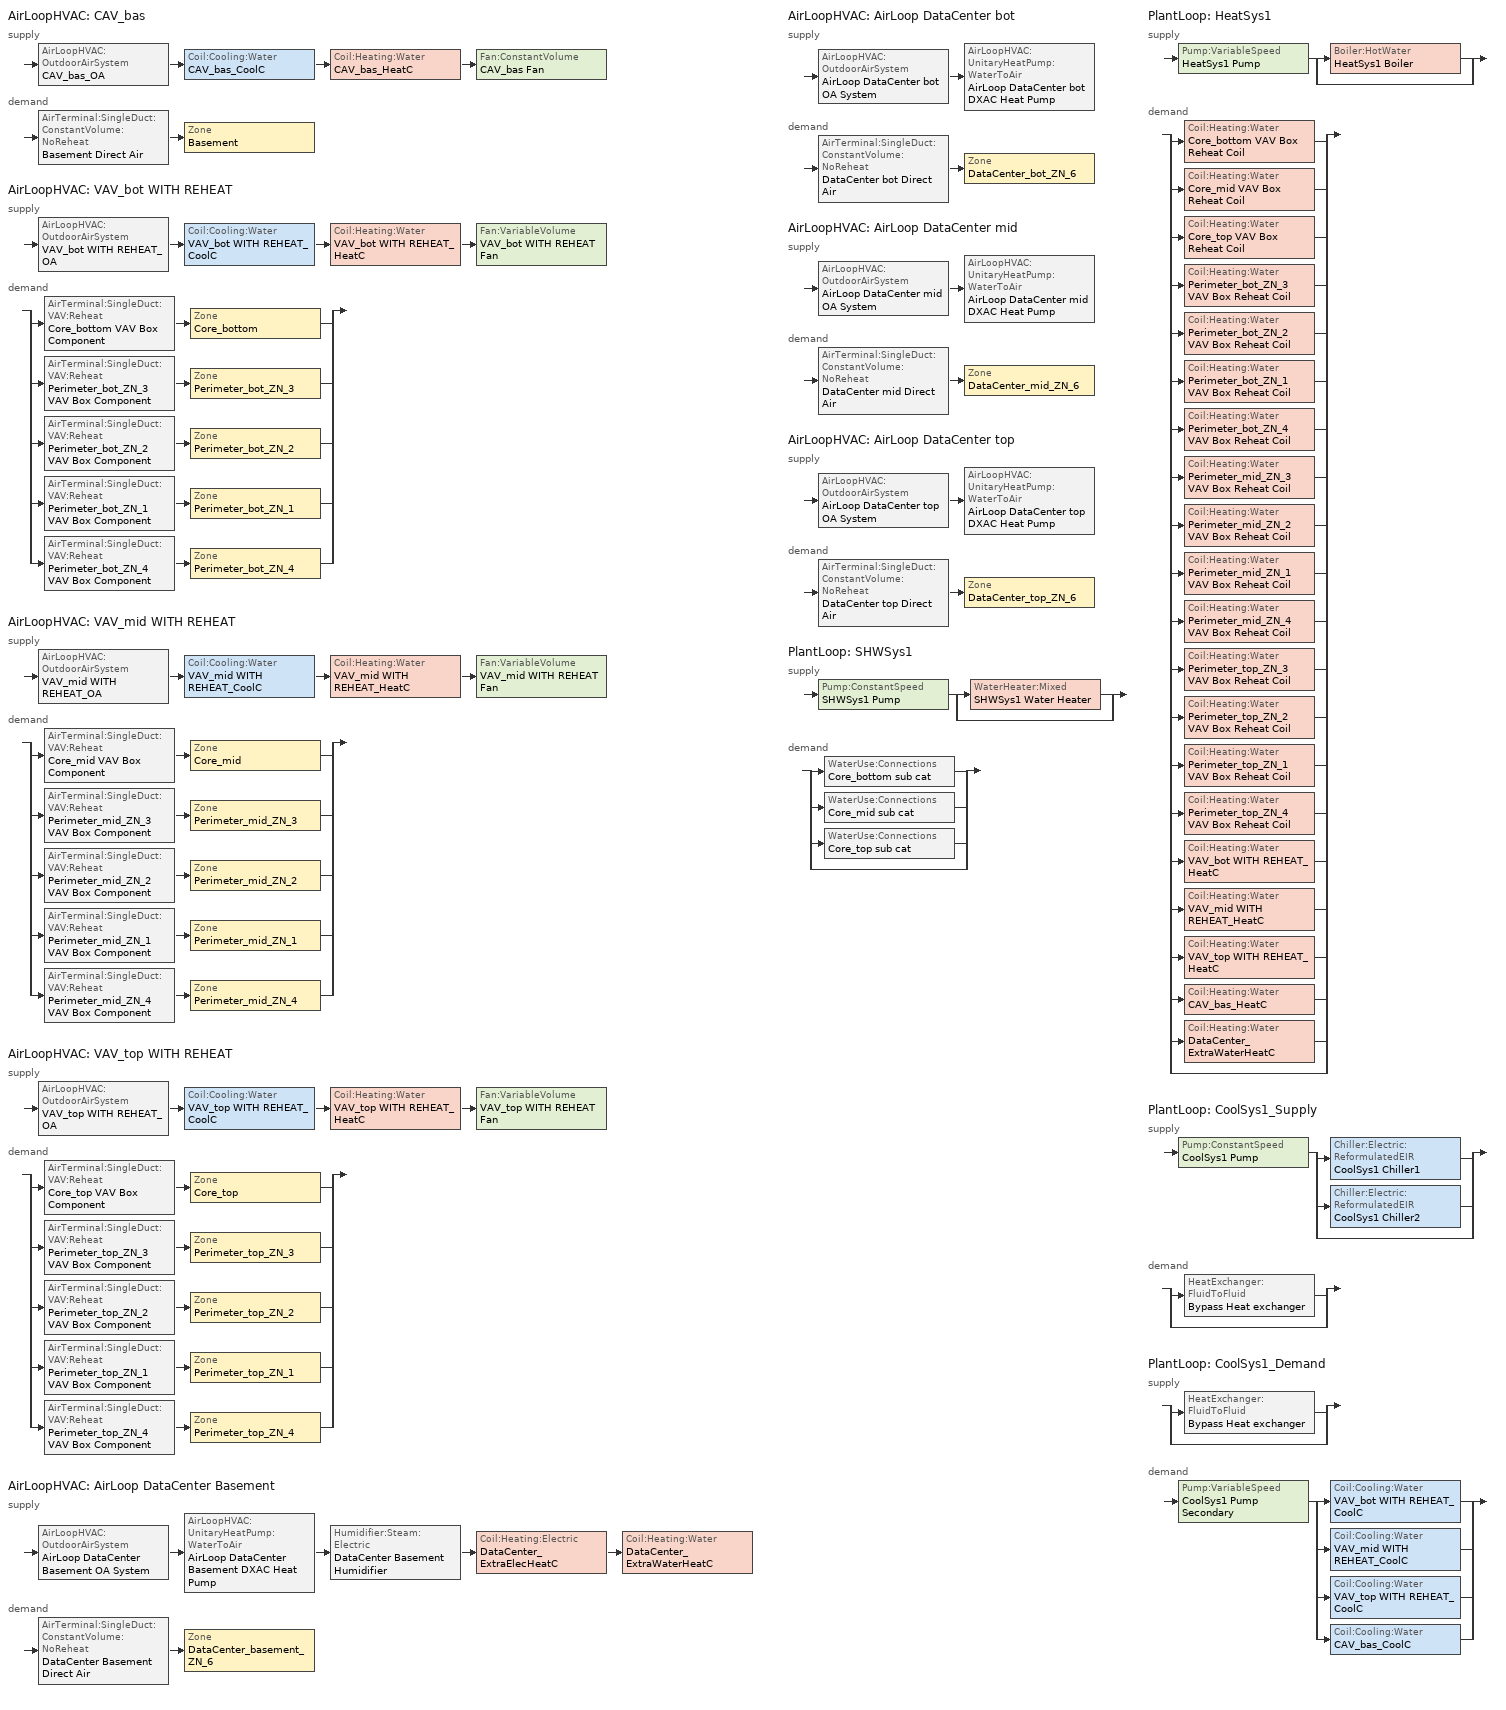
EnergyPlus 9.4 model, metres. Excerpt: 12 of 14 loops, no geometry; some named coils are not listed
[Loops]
AirLoopHVAC 'CAV_bas'
 supply: AirLoopHVAC:OutdoorAirSystem 'CAV_bas_OA' > Coil:Cooling:Water 'CAV_bas_CoolC' > Coil:Heating:Water 'CAV_bas_HeatC' > Fan:ConstantVolume 'CAV_bas Fan'
 demand: AirTerminal:SingleDuct:ConstantVolume:NoReheat 'Basement Direct Air' > Zone 'Basement'
AirLoopHVAC 'VAV_bot WITH REHEAT'
 supply: AirLoopHVAC:OutdoorAirSystem 'VAV_bot WITH REHEAT_OA' > Coil:Cooling:Water 'VAV_bot WITH REHEAT_CoolC' > Coil:Heating:Water 'VAV_bot WITH REHEAT_HeatC' > Fan:VariableVolume 'VAV_bot WITH REHEAT Fan'
 demand: split
  | AirTerminal:SingleDuct:VAV:Reheat 'Core_bottom VAV Box Component' > Zone 'Core_bottom'
  | AirTerminal:SingleDuct:VAV:Reheat 'Perimeter_bot_ZN_3 VAV Box Component' > Zone 'Perimeter_bot_ZN_3'
  | AirTerminal:SingleDuct:VAV:Reheat 'Perimeter_bot_ZN_2 VAV Box Component' > Zone 'Perimeter_bot_ZN_2'
  | AirTerminal:SingleDuct:VAV:Reheat 'Perimeter_bot_ZN_1 VAV Box Component' > Zone 'Perimeter_bot_ZN_1'
  | AirTerminal:SingleDuct:VAV:Reheat 'Perimeter_bot_ZN_4 VAV Box Component' > Zone 'Perimeter_bot_ZN_4'
AirLoopHVAC 'VAV_mid WITH REHEAT'
 supply: AirLoopHVAC:OutdoorAirSystem 'VAV_mid WITH REHEAT_OA' > Coil:Cooling:Water 'VAV_mid WITH REHEAT_CoolC' > Coil:Heating:Water 'VAV_mid WITH REHEAT_HeatC' > Fan:VariableVolume 'VAV_mid WITH REHEAT Fan'
 demand: split
  | AirTerminal:SingleDuct:VAV:Reheat 'Core_mid VAV Box Component' > Zone 'Core_mid'
  | AirTerminal:SingleDuct:VAV:Reheat 'Perimeter_mid_ZN_3 VAV Box Component' > Zone 'Perimeter_mid_ZN_3'
  | AirTerminal:SingleDuct:VAV:Reheat 'Perimeter_mid_ZN_2 VAV Box Component' > Zone 'Perimeter_mid_ZN_2'
  | AirTerminal:SingleDuct:VAV:Reheat 'Perimeter_mid_ZN_1 VAV Box Component' > Zone 'Perimeter_mid_ZN_1'
  | AirTerminal:SingleDuct:VAV:Reheat 'Perimeter_mid_ZN_4 VAV Box Component' > Zone 'Perimeter_mid_ZN_4'
AirLoopHVAC 'VAV_top WITH REHEAT'
 supply: AirLoopHVAC:OutdoorAirSystem 'VAV_top WITH REHEAT_OA' > Coil:Cooling:Water 'VAV_top WITH REHEAT_CoolC' > Coil:Heating:Water 'VAV_top WITH REHEAT_HeatC' > Fan:VariableVolume 'VAV_top WITH REHEAT Fan'
 demand: split
  | AirTerminal:SingleDuct:VAV:Reheat 'Core_top VAV Box Component' > Zone 'Core_top'
  | AirTerminal:SingleDuct:VAV:Reheat 'Perimeter_top_ZN_3 VAV Box Component' > Zone 'Perimeter_top_ZN_3'
  | AirTerminal:SingleDuct:VAV:Reheat 'Perimeter_top_ZN_2 VAV Box Component' > Zone 'Perimeter_top_ZN_2'
  | AirTerminal:SingleDuct:VAV:Reheat 'Perimeter_top_ZN_1 VAV Box Component' > Zone 'Perimeter_top_ZN_1'
  | AirTerminal:SingleDuct:VAV:Reheat 'Perimeter_top_ZN_4 VAV Box Component' > Zone 'Perimeter_top_ZN_4'
AirLoopHVAC 'AirLoop DataCenter Basement'
 supply: AirLoopHVAC:OutdoorAirSystem 'AirLoop DataCenter Basement OA System' > AirLoopHVAC:UnitaryHeatPump:WaterToAir 'AirLoop DataCenter Basement DXAC Heat Pump' > Humidifier:Steam:Electric 'DataCenter Basement Humidifier' > Coil:Heating:Electric 'DataCenter_ExtraElecHeatC' > Coil:Heating:Water 'DataCenter_ExtraWaterHeatC'
 demand: AirTerminal:SingleDuct:ConstantVolume:NoReheat 'DataCenter Basement Direct Air' > Zone 'DataCenter_basement_ZN_6'
AirLoopHVAC 'AirLoop DataCenter bot'
 supply: AirLoopHVAC:OutdoorAirSystem 'AirLoop DataCenter bot OA System' > AirLoopHVAC:UnitaryHeatPump:WaterToAir 'AirLoop DataCenter bot DXAC Heat Pump'
 demand: AirTerminal:SingleDuct:ConstantVolume:NoReheat 'DataCenter bot Direct Air' > Zone 'DataCenter_bot_ZN_6'
AirLoopHVAC 'AirLoop DataCenter mid'
 supply: AirLoopHVAC:OutdoorAirSystem 'AirLoop DataCenter mid OA System' > AirLoopHVAC:UnitaryHeatPump:WaterToAir 'AirLoop DataCenter mid DXAC Heat Pump'
 demand: AirTerminal:SingleDuct:ConstantVolume:NoReheat 'DataCenter mid Direct Air' > Zone 'DataCenter_mid_ZN_6'
AirLoopHVAC 'AirLoop DataCenter top'
 supply: AirLoopHVAC:OutdoorAirSystem 'AirLoop DataCenter top OA System' > AirLoopHVAC:UnitaryHeatPump:WaterToAir 'AirLoop DataCenter top DXAC Heat Pump'
 demand: AirTerminal:SingleDuct:ConstantVolume:NoReheat 'DataCenter top Direct Air' > Zone 'DataCenter_top_ZN_6'
PlantLoop 'SHWSys1'
 supply: Pump:ConstantSpeed 'SHWSys1 Pump' > split
  | WaterHeater:Mixed 'SHWSys1 Water Heater'
  | bypass
 demand: split
  | WaterUse:Connections 'Core_bottom sub cat'
  | WaterUse:Connections 'Core_mid sub cat'
  | WaterUse:Connections 'Core_top sub cat'
  | bypass
PlantLoop 'HeatSys1'
 supply: Pump:VariableSpeed 'HeatSys1 Pump' > split
  | Boiler:HotWater 'HeatSys1 Boiler'
  | bypass
 demand: split
  | Coil:Heating:Water 'Core_bottom VAV Box Reheat Coil'
  | Coil:Heating:Water 'Core_mid VAV Box Reheat Coil'
  | Coil:Heating:Water 'Core_top VAV Box Reheat Coil'
  | Coil:Heating:Water 'Perimeter_bot_ZN_3 VAV Box Reheat Coil'
  | Coil:Heating:Water 'Perimeter_bot_ZN_2 VAV Box Reheat Coil'
  | Coil:Heating:Water 'Perimeter_bot_ZN_1 VAV Box Reheat Coil'
  | Coil:Heating:Water 'Perimeter_bot_ZN_4 VAV Box Reheat Coil'
  | Coil:Heating:Water 'Perimeter_mid_ZN_3 VAV Box Reheat Coil'
  | Coil:Heating:Water 'Perimeter_mid_ZN_2 VAV Box Reheat Coil'
  | Coil:Heating:Water 'Perimeter_mid_ZN_1 VAV Box Reheat Coil'
  | Coil:Heating:Water 'Perimeter_mid_ZN_4 VAV Box Reheat Coil'
  | Coil:Heating:Water 'Perimeter_top_ZN_3 VAV Box Reheat Coil'
  | Coil:Heating:Water 'Perimeter_top_ZN_2 VAV Box Reheat Coil'
  | Coil:Heating:Water 'Perimeter_top_ZN_1 VAV Box Reheat Coil'
  | Coil:Heating:Water 'Perimeter_top_ZN_4 VAV Box Reheat Coil'
  | Coil:Heating:Water 'VAV_bot WITH REHEAT_HeatC'
  | Coil:Heating:Water 'VAV_mid WITH REHEAT_HeatC'
  | Coil:Heating:Water 'VAV_top WITH REHEAT_HeatC'
  | Coil:Heating:Water 'CAV_bas_HeatC'
  | Coil:Heating:Water 'DataCenter_ExtraWaterHeatC'
  | bypass
PlantLoop 'CoolSys1_Supply'
 supply: Pump:ConstantSpeed 'CoolSys1 Pump' > split
  | Chiller:Electric:ReformulatedEIR 'CoolSys1 Chiller1'
  | Chiller:Electric:ReformulatedEIR 'CoolSys1 Chiller2'
  | bypass
 demand: split
  | HeatExchanger:FluidToFluid 'Bypass Heat exchanger'
  | bypass
PlantLoop 'CoolSys1_Demand'
 supply: split
  | HeatExchanger:FluidToFluid 'Bypass Heat exchanger'
  | bypass
 demand: Pump:VariableSpeed 'CoolSys1 Pump Secondary' > split
  | Coil:Cooling:Water 'VAV_bot WITH REHEAT_CoolC'
  | Coil:Cooling:Water 'VAV_mid WITH REHEAT_CoolC'
  | Coil:Cooling:Water 'VAV_top WITH REHEAT_CoolC'
  | Coil:Cooling:Water 'CAV_bas_CoolC'
[DesignSpecification:OutdoorAir] Outdoor Air Flow per Zone Floor Area {m3/s-m2}=0.000431773
Name | Outdoor Air Method | Outdoor Air Flow per Zone {m3/s} | Outdoor Air Flow per Person {m3/s-person}
SZ DSOA Basement; SZ DSOA Core_bottom; SZ DSOA Core_mid; SZ DSOA Core_top; SZ DSOA Perimeter_bot_ZN_3; SZ DSOA Perimeter_bot_ZN_2; SZ DSOA Perimeter_bot_ZN_1; SZ DSOA Perimeter_bot_ZN_4; SZ DSOA Perimeter_mid_ZN_3; SZ DSOA Perimeter_mid_ZN_2; SZ DSOA Perimeter_mid_ZN_1; SZ DSOA Perimeter_mid_ZN_4; SZ DSOA Perimeter_top_ZN_3; SZ DSOA Perimeter_top_ZN_2; SZ DSOA Perimeter_top_ZN_1; SZ DSOA Perimeter_top_ZN_4; SZ DSOA DataCenter_basement_ZN_6; SZ DSOA DataCenter_bot_ZN_6; SZ DSOA DataCenter_mid_ZN_6; SZ DSOA DataCenter_top_ZN_6 | Flow/Area | 0
CM DSOA Core_top; CM DSOA Perimeter_top_ZN_1; CM DSOA Perimeter_top_ZN_2; CM DSOA Perimeter_top_ZN_3; CM DSOA Perimeter_top_ZN_4; CM DSOA Core_bottom; CM DSOA Perimeter_bot_ZN_1; CM DSOA Perimeter_bot_ZN_2; CM DSOA Perimeter_bot_ZN_3; CM DSOA Perimeter_bot_ZN_4; CM DSOA Core_mid; CM DSOA Perimeter_mid_ZN_1; CM DSOA Perimeter_mid_ZN_2; CM DSOA Perimeter_mid_ZN_3; CM DSOA Perimeter_mid_ZN_4 | Sum |  | 1e-08
[DesignSpecification:ZoneAirDistribution] Zone Air Distribution Effectiveness in Cooling Mode=1; Zone Air Distribution Effectiveness in Heating Mode=1
Name | Minimum Zone Ventilation Efficiency
VAV_Zone_AirDistribution | 0.6
CM DSZAD Core_top; CM DSZAD Perimeter_top_ZN_1; CM DSZAD Perimeter_top_ZN_2; CM DSZAD Perimeter_top_ZN_3; CM DSZAD Perimeter_top_ZN_4; CM DSZAD Core_bottom; CM DSZAD Perimeter_bot_ZN_1; CM DSZAD Perimeter_bot_ZN_2; CM DSZAD Perimeter_bot_ZN_3; CM DSZAD Perimeter_bot_ZN_4; CM DSZAD Core_mid; CM DSZAD Perimeter_mid_ZN_1; CM DSZAD Perimeter_mid_ZN_2; CM DSZAD Perimeter_mid_ZN_3; CM DSZAD Perimeter_mid_ZN_4
[Sizing:Zone] Zone Cooling Design Supply Air Temperature Input Method=SupplyAirTemperature; Zone Cooling Design Supply Air Temperature {C}=12.8; Zone Heating Design Supply Air Temperature Input Method=SupplyAirTemperature; Zone Heating Design Supply Air Temperature {C}=40; Zone Cooling Design Supply Air Humidity Ratio {kgWater/kgDryAir}=0.0085; Zone Heating Design Supply Air Humidity Ratio {kgWater/kgDryAir}=0.008; Cooling Design Air Flow Method=DesignDay; Cooling Design Air Flow Rate {m3/s}=0; Cooling Minimum Air Flow {m3/s}=0; Cooling Minimum Air Flow Fraction=0; Heating Design Air Flow Method=DesignDay; Heating Design Air Flow Rate {m3/s}=0; Account for Dedicated Outdoor Air System=No; Dedicated Outdoor Air System Control Strategy=NeutralSupplyAir; Dedicated Outdoor Air Low Setpoint Temperature for Design {C}=autosize; Dedicated Outdoor Air High Setpoint Temperature for Design {C}=autosize
Name | Design Specification Outdoor Air Object | Design Specification Zone Air Distribution Object | Heating Maximum Air Flow Fraction
Basement | SZ DSOA Basement
Core_bottom | SZ DSOA Core_bottom | VAV_Zone_AirDistribution
Core_mid | SZ DSOA Core_mid | VAV_Zone_AirDistribution
Core_top | SZ DSOA Core_top | VAV_Zone_AirDistribution
Perimeter_bot_ZN_3 | SZ DSOA Perimeter_bot_ZN_3 | VAV_Zone_AirDistribution
Perimeter_bot_ZN_2 | SZ DSOA Perimeter_bot_ZN_2 | VAV_Zone_AirDistribution
Perimeter_bot_ZN_1 | SZ DSOA Perimeter_bot_ZN_1 | VAV_Zone_AirDistribution
Perimeter_bot_ZN_4 | SZ DSOA Perimeter_bot_ZN_4 | VAV_Zone_AirDistribution
Perimeter_mid_ZN_3 | SZ DSOA Perimeter_mid_ZN_3 | VAV_Zone_AirDistribution
Perimeter_mid_ZN_2 | SZ DSOA Perimeter_mid_ZN_2 | VAV_Zone_AirDistribution
Perimeter_mid_ZN_1 | SZ DSOA Perimeter_mid_ZN_1 | VAV_Zone_AirDistribution
Perimeter_mid_ZN_4 | SZ DSOA Perimeter_mid_ZN_4 | VAV_Zone_AirDistribution
Perimeter_top_ZN_3 | SZ DSOA Perimeter_top_ZN_3 | VAV_Zone_AirDistribution
Perimeter_top_ZN_2 | SZ DSOA Perimeter_top_ZN_2 | VAV_Zone_AirDistribution
Perimeter_top_ZN_1 | SZ DSOA Perimeter_top_ZN_1 | VAV_Zone_AirDistribution
Perimeter_top_ZN_4 | SZ DSOA Perimeter_top_ZN_4 | VAV_Zone_AirDistribution
DataCenter_basement_ZN_6 | SZ DSOA DataCenter_basement_ZN_6 |  | 0.3
DataCenter_bot_ZN_6 | SZ DSOA DataCenter_bot_ZN_6 |  | 0.3
DataCenter_mid_ZN_6 | SZ DSOA DataCenter_mid_ZN_6 |  | 0.3
DataCenter_top_ZN_6 | SZ DSOA DataCenter_top_ZN_6 |  | 0.3
[Sizing:System] Type of Load to Size On=Sensible; Preheat Design Temperature {C}=7; Preheat Design Humidity Ratio {kgWater/kgDryAir}=0.008; Precool Design Temperature {C}=12.8; Precool Design Humidity Ratio {kgWater/kgDryAir}=0.008; Central Cooling Design Supply Air Temperature {C}=12.8; Type of Zone Sum to Use=Coincident; 100% Outdoor Air in Cooling=No; 100% Outdoor Air in Heating=No; Central Cooling Design Supply Air Humidity Ratio {kgWater/kgDryAir}=0.0085; Central Heating Design Supply Air Humidity Ratio {kgWater/kgDryAir}=0.008; Cooling Supply Air Flow Rate Method=DesignDay; Cooling Supply Air Flow Rate {m3/s}=0; Heating Supply Air Flow Rate Method=DesignDay; Heating Supply Air Flow Rate {m3/s}=0; System Outdoor Air Method=ZoneSum
Name | Design Outdoor Air Flow Rate {m3/s} | Central Heating Maximum System Air Flow Ratio | Central Heating Design Supply Air Temperature {C}
CAV_bas | AUTOSIZE | 1 | 40
VAV_bot WITH REHEAT; VAV_top WITH REHEAT | 2.53804 | 0.3 | 12.8
VAV_mid WITH REHEAT | 25.38036 | 0.3 | 12.8
AirLoop DataCenter Basement; AirLoop DataCenter bot; AirLoop DataCenter mid; AirLoop DataCenter top | autosize | 1 | 40
[Sizing:Plant]
Name | Loop Type | Design Loop Exit Temperature {C} | Loop Design Temperature Difference {deltaC}
SHWSys1 | Heating | 60 | 5
HeatSys1 | Heating | 82 | 11
CoolSys1_Supply; CoolSys1_Demand | Cooling | 6.67 | 5.6
[ZoneControl:Thermostat] Control Type Schedule=Dual Zone Control Type Sched
Name | Zone or ZoneList | Control 1
Basement Thermostat | Basement | Basement DualSPSched
Core_bottom Thermostat | Core_bottom | Core_bottom DualSPSched
Core_mid Thermostat | Core_mid | Core_mid DualSPSched
Core_top Thermostat | Core_top | Core_top DualSPSched
Perimeter_bot_ZN_3 Thermostat | Perimeter_bot_ZN_3 | Perimeter_bot_ZN_3 DualSPSched
Perimeter_bot_ZN_2 Thermostat | Perimeter_bot_ZN_2 | Perimeter_bot_ZN_2 DualSPSched
Perimeter_bot_ZN_1 Thermostat | Perimeter_bot_ZN_1 | Perimeter_bot_ZN_1 DualSPSched
Perimeter_bot_ZN_4 Thermostat | Perimeter_bot_ZN_4 | Perimeter_bot_ZN_4 DualSPSched
Perimeter_mid_ZN_3 Thermostat | Perimeter_mid_ZN_3 | Perimeter_mid_ZN_3 DualSPSched
Perimeter_mid_ZN_2 Thermostat | Perimeter_mid_ZN_2 | Perimeter_mid_ZN_2 DualSPSched
Perimeter_mid_ZN_1 Thermostat | Perimeter_mid_ZN_1 | Perimeter_mid_ZN_1 DualSPSched
Perimeter_mid_ZN_4 Thermostat | Perimeter_mid_ZN_4 | Perimeter_mid_ZN_4 DualSPSched
Perimeter_top_ZN_3 Thermostat | Perimeter_top_ZN_3 | Perimeter_top_ZN_3 DualSPSched
Perimeter_top_ZN_2 Thermostat | Perimeter_top_ZN_2 | Perimeter_top_ZN_2 DualSPSched
Perimeter_top_ZN_1 Thermostat | Perimeter_top_ZN_1 | Perimeter_top_ZN_1 DualSPSched
Perimeter_top_ZN_4 Thermostat | Perimeter_top_ZN_4 | Perimeter_top_ZN_4 DualSPSched
DataCenter Basement Thermostat | DataCenter_basement_ZN_6 | DataCenter Cooling Setpoints Dual SP Control
DataCenter bot Thermostat | DataCenter_bot_ZN_6 | DataCenter Cooling Setpoints Dual SP Control
DataCenter mid Thermostat | DataCenter_mid_ZN_6 | DataCenter Cooling Setpoints Dual SP Control
DataCenter top Thermostat | DataCenter_top_ZN_6 | DataCenter Cooling Setpoints Dual SP Control
[ThermostatSetpoint:DualSetpoint] Heating Setpoint Temperature Schedule=heating1; Cooling Setpoint Temperature Schedule=cooling1
Basement DualSPSched; Core_bottom DualSPSched; Core_mid DualSPSched; Core_top DualSPSched; Perimeter_bot_ZN_3 DualSPSched; Perimeter_bot_ZN_2 DualSPSched; Perimeter_bot_ZN_1 DualSPSched; Perimeter_bot_ZN_4 DualSPSched; Perimeter_mid_ZN_3 DualSPSched; Perimeter_mid_ZN_2 DualSPSched; Perimeter_mid_ZN_1 DualSPSched; Perimeter_mid_ZN_4 DualSPSched; Perimeter_top_ZN_3 DualSPSched; Perimeter_top_ZN_2 DualSPSched; Perimeter_top_ZN_1 DualSPSched; Perimeter_top_ZN_4 DualSPSched; DataCenter Cooling Setpoints Dual SP Control
[AirTerminal:SingleDuct:ConstantVolume:NoReheat]
Name | Availability Schedule | Maximum Air Flow Rate {m3/s}
Basement Direct Air | ALWAYS_ON | AUTOSIZE
DataCenter Basement Direct Air; DataCenter bot Direct Air; DataCenter mid Direct Air; DataCenter top Direct Air | Always_On | autosize
[AirTerminal:SingleDuct:VAV:Reheat] Availability Schedule=ALWAYS_ON; Maximum Air Flow Rate {m3/s}=AUTOSIZE; Zone Minimum Air Flow Input Method=Constant; Maximum Hot Water or Steam Flow Rate {m3/s}=AUTOSIZE; Minimum Hot Water or Steam Flow Rate {m3/s}=0; Convergence Tolerance=0.001; Damper Heating Action=ReverseWithLimits; Maximum Flow Fraction During Reheat=0.5; Maximum Reheat Air Temperature {C}=40
Name | Constant Minimum Air Flow Fraction | Reheat Coil
Core_bottom VAV Box Component | 0.341 | Core_bottom VAV Box Reheat Coil
Core_mid VAV Box Component | 0.355 | Core_mid VAV Box Reheat Coil
Core_top VAV Box Component | 0.35 | Core_top VAV Box Reheat Coil
Perimeter_bot_ZN_3 VAV Box Component | 0.283 | Perimeter_bot_ZN_3 VAV Box Reheat Coil
Perimeter_bot_ZN_2 VAV Box Component | 0.2 | Perimeter_bot_ZN_2 VAV Box Reheat Coil
Perimeter_bot_ZN_1 VAV Box Component | 0.251 | Perimeter_bot_ZN_1 VAV Box Reheat Coil
Perimeter_bot_ZN_4 VAV Box Component | 0.2 | Perimeter_bot_ZN_4 VAV Box Reheat Coil
Perimeter_mid_ZN_3 VAV Box Component | 0.297 | Perimeter_mid_ZN_3 VAV Box Reheat Coil
Perimeter_mid_ZN_2 VAV Box Component | 0.2 | Perimeter_mid_ZN_2 VAV Box Reheat Coil
Perimeter_mid_ZN_1 VAV Box Component | 0.264 | Perimeter_mid_ZN_1 VAV Box Reheat Coil
Perimeter_mid_ZN_4 VAV Box Component | 0.2 | Perimeter_mid_ZN_4 VAV Box Reheat Coil
Perimeter_top_ZN_3 VAV Box Component | 0.27 | Perimeter_top_ZN_3 VAV Box Reheat Coil
Perimeter_top_ZN_2 VAV Box Component | 0.2 | Perimeter_top_ZN_2 VAV Box Reheat Coil
Perimeter_top_ZN_1 VAV Box Component | 0.237 | Perimeter_top_ZN_1 VAV Box Reheat Coil
Perimeter_top_ZN_4 VAV Box Component | 0.2 | Perimeter_top_ZN_4 VAV Box Reheat Coil
[Zone equipment]
Basement: Basement Direct Air
Core_bottom: Core_bottom VAV Box Component
Core_mid: Core_mid VAV Box Component
Core_top: Core_top VAV Box Component
Perimeter_bot_ZN_3: Perimeter_bot_ZN_3 VAV Box Component
Perimeter_bot_ZN_2: Perimeter_bot_ZN_2 VAV Box Component
Perimeter_bot_ZN_1: Perimeter_bot_ZN_1 VAV Box Component
Perimeter_bot_ZN_4: Perimeter_bot_ZN_4 VAV Box Component
Perimeter_mid_ZN_3: Perimeter_mid_ZN_3 VAV Box Component
Perimeter_mid_ZN_2: Perimeter_mid_ZN_2 VAV Box Component
Perimeter_mid_ZN_1: Perimeter_mid_ZN_1 VAV Box Component
Perimeter_mid_ZN_4: Perimeter_mid_ZN_4 VAV Box Component
Perimeter_top_ZN_3: Perimeter_top_ZN_3 VAV Box Component
Perimeter_top_ZN_2: Perimeter_top_ZN_2 VAV Box Component
Perimeter_top_ZN_1: Perimeter_top_ZN_1 VAV Box Component
Perimeter_top_ZN_4: Perimeter_top_ZN_4 VAV Box Component
DataCenter_basement_ZN_6: DataCenter Basement Direct Air
DataCenter_bot_ZN_6: DataCenter bot Direct Air
DataCenter_mid_ZN_6: DataCenter mid Direct Air
DataCenter_top_ZN_6: DataCenter top Direct Air
[Fan:ConstantVolume]
CAV_bas Fan: Availability Schedule=HVACOperationSchd; Fan Total Efficiency=0.6006; Pressure Rise {Pa}=1018.41; Maximum Flow Rate {m3/s}=AUTOSIZE; Motor Efficiency=0.924; Motor In Airstream Fraction=1
[Fan:VariableVolume] Availability Schedule=HVACOperationSchd; Fan Total Efficiency=0.6084; Pressure Rise {Pa}=1389.42; Maximum Flow Rate {m3/s}=AUTOSIZE; Fan Power Minimum Flow Rate Input Method=Fraction; Fan Power Minimum Flow Fraction=0.25; Motor Efficiency=0.936; Motor In Airstream Fraction=1; Fan Power Coefficient 1=0.0408; Fan Power Coefficient 2=0.088; Fan Power Coefficient 3=-0.0729; Fan Power Coefficient 4=0.9437; Fan Power Coefficient 5=0
VAV_bot WITH REHEAT Fan; VAV_mid WITH REHEAT Fan; VAV_top WITH REHEAT Fan
[Fan:OnOff] Availability Schedule=Always_On; Maximum Flow Rate {m3/s}=autosize; Motor In Airstream Fraction=1
Name | Fan Total Efficiency | Pressure Rise {Pa} | Motor Efficiency
DataCenter Basement Supply Fan | 0.61425 | 1018.41 | 0.945
DataCenter bot Supply Fan; DataCenter mid Supply Fan; DataCenter top Supply Fan | 0.55575 | 622.5 | 0.855
[Coil:Cooling:Water] Availability Schedule=ALWAYS_ON; Design Water Flow Rate {m3/s}=AUTOSIZE; Design Air Flow Rate {m3/s}=AUTOSIZE; Design Inlet Water Temperature {C}=AUTOSIZE; Design Inlet Air Temperature {C}=AUTOSIZE; Design Outlet Air Temperature {C}=AUTOSIZE; Design Inlet Air Humidity Ratio {kgWater/kgDryAir}=AUTOSIZE; Design Outlet Air Humidity Ratio {kgWater/kgDryAir}=AUTOSIZE; Type of Analysis=SimpleAnalysis; Heat Exchanger Configuration=CrossFlow
CAV_bas_CoolC; VAV_bot WITH REHEAT_CoolC; VAV_mid WITH REHEAT_CoolC; VAV_top WITH REHEAT_CoolC
[Coil:Heating:Water] Rated Inlet Water Temperature {C}=82.2; Rated Outlet Water Temperature {C}=71.1
Name | Availability Schedule | Performance Input Method | Rated Capacity {W} | Rated Inlet Air Temperature {C} | Rated Outlet Air Temperature {C} | Rated Ratio for Air and Water Convection | U-Factor Times Area Value {W/K} | Maximum Water Flow Rate {m3/s}
DataCenter_ExtraWaterHeatC | DataCenter_ExtraWaterHeatC_Sch | NominalCapacity | 0 | 16.6 | 32.2 | 0.5
Core_bottom VAV Box Reheat Coil; Core_mid VAV Box Reheat Coil; Core_top VAV Box Reheat Coil; Perimeter_bot_ZN_3 VAV Box Reheat Coil; Perimeter_bot_ZN_2 VAV Box Reheat Coil; Perimeter_bot_ZN_1 VAV Box Reheat Coil; Perimeter_bot_ZN_4 VAV Box Reheat Coil; Perimeter_mid_ZN_3 VAV Box Reheat Coil; Perimeter_mid_ZN_2 VAV Box Reheat Coil; Perimeter_mid_ZN_1 VAV Box Reheat Coil; Perimeter_mid_ZN_4 VAV Box Reheat Coil; Perimeter_top_ZN_3 VAV Box Reheat Coil; Perimeter_top_ZN_2 VAV Box Reheat Coil; Perimeter_top_ZN_1 VAV Box Reheat Coil; Perimeter_top_ZN_4 VAV Box Reheat Coil; CAV_bas_HeatC; VAV_bot WITH REHEAT_HeatC; VAV_mid WITH REHEAT_HeatC; VAV_top WITH REHEAT_HeatC | ALWAYS_ON | UFactorTimesAreaAndDesignWaterFlowRate | AUTOSIZE | 12.8 | 40 |  | AUTOSIZE | AUTOSIZE
[Coil:Heating:Electric] Efficiency=1
Name | Availability Schedule | Nominal Capacity {W}
DataCenter_ExtraElecHeatC | DataCenter_ExtraElecHeatC_Sch | 10000000
Heat Pump DX Supp Heating Coil AirLoop DataCenter Basement; Heat Pump DX Supp Heating Coil AirLoop DataCenter bot; Heat Pump DX Supp Heating Coil AirLoop DataCenter mid; Heat Pump DX Supp Heating Coil AirLoop DataCenter top | ALWAYS_OFF | autosize
[Humidifier:Steam:Electric]
DataCenter Basement Humidifier: Availability Schedule=ALWAYS_ON; Rated Capacity {m3/s}=3.72E-5; Rated Power {W}=100000; Rated Fan Power {W}=0; Standby Power {W}=0
[HeatExchanger:AirToAir:SensibleAndLatent] Availability Schedule=Always_On; Nominal Supply Air Flow Rate {m3/s}=AUTOSIZE; Sensible Effectiveness at 100% Heating Air Flow=0.7; Latent Effectiveness at 100% Heating Air Flow=0.6; Sensible Effectiveness at 75% Heating Air Flow=0.7; Latent Effectiveness at 75% Heating Air Flow=0.6; Sensible Effectiveness at 100% Cooling Air Flow=0.75; Latent Effectiveness at 100% Cooling Air Flow=0.6; Sensible Effectiveness at 75% Cooling Air Flow=0.75; Latent Effectiveness at 75% Cooling Air Flow=0.6; Nominal Electric Power {W}=1871.015; Supply Air Outlet Temperature Control=Yes; Heat Exchanger Type=Rotary; Frost Control Type=ExhaustOnly; Threshold Temperature {C}=-23.3; Initial Defrost Time Fraction=0.167; Rate of Defrost Time Fraction Increase {1/K}=1.44
VAV_bot WITH REHEAT OA Heat Recovery; VAV_mid WITH REHEAT OA Heat Recovery; VAV_top WITH REHEAT OA Heat Recovery
[AirLoopHVAC:UnitaryHeatPump:WaterToAir] Availability Schedule=Always_On; Supply Air Flow Rate {m3/s}=autosize; Heating Convergence=0.001; Cooling Convergence=0.001; Maximum Cycling Rate {cycles/hr}=2.5; Heat Pump Time Constant {s}=60; Fraction of On-Cycle Power Use=0.01; Heat Pump Fan Delay Time {s}=60; Maximum Supply Air Temperature from Supplemental Heater {C}=50; Fan Placement=BlowThrough; Supply Air Fan Operating Mode Schedule=SupplyFanSch
Name | Controlling Zone or Thermostat Location | Supply Air Fan | Heating Coil | Cooling Coil | Supplemental Heating Coil
AirLoop DataCenter Basement DXAC Heat Pump | DataCenter_basement_ZN_6 | DataCenter Basement Supply Fan | Heat Pump HEATING Mode AirLoop DataCenter Basement | Heat Pump Cooling Mode AirLoop DataCenter Basement | Heat Pump DX Supp Heating Coil AirLoop DataCenter Basement
AirLoop DataCenter bot DXAC Heat Pump | DataCenter_bot_ZN_6 | DataCenter bot Supply Fan | Heat Pump HEATING Mode AirLoop DataCenter bot | Heat Pump Cooling Mode AirLoop DataCenter bot | Heat Pump DX Supp Heating Coil AirLoop DataCenter bot
AirLoop DataCenter mid DXAC Heat Pump | DataCenter_mid_ZN_6 | DataCenter mid Supply Fan | Heat Pump HEATING Mode AirLoop DataCenter mid | Heat Pump Cooling Mode AirLoop DataCenter mid | Heat Pump DX Supp Heating Coil AirLoop DataCenter mid
AirLoop DataCenter top DXAC Heat Pump | DataCenter_top_ZN_6 | DataCenter top Supply Fan | Heat Pump HEATING Mode AirLoop DataCenter top | Heat Pump Cooling Mode AirLoop DataCenter top | Heat Pump DX Supp Heating Coil AirLoop DataCenter top
[Controller:WaterCoil] Control Variable=Temperature; Actuator Variable=FLOW; Maximum Actuated Flow {m3/s}=AUTOSIZE; Minimum Actuated Flow {m3/s}=0
Name | Action | Controller Convergence Tolerance {deltaC}
CAV_bas_CoolC_Controller; VAV_bot WITH REHEAT_CoolC_Controller; VAV_mid WITH REHEAT_CoolC_Controller; VAV_top WITH REHEAT_CoolC_Controller | REVERSE
CAV_bas_HeatC_Controller; VAV_bot WITH REHEAT_HeatC_Controller; VAV_mid WITH REHEAT_HeatC_Controller; VAV_top WITH REHEAT_HeatC_Controller | NORMAL | 0.0001
DataCenter_bas_HeatC_Controller | NORMAL
[Controller:OutdoorAir] Economizer Control Action Type=ModulateFlow; Lockout Type=LockoutWithHeating; Minimum Limit Type=FixedMinimum; Minimum Outdoor Air Schedule=MinOA_MotorizedDamper_sched
Name | Minimum Outdoor Air Flow Rate {m3/s} | Maximum Outdoor Air Flow Rate {m3/s} | Economizer Control Type | Mechanical Ventilation Controller | Heat Recovery Bypass Control Type
CAV_bas_OA_Controller | AUTOSIZE | AUTOSIZE | DifferentialEnthalpy
VAV_bot WITH REHEAT_OA_Controller | 0 | AUTOSIZE | DifferentialEnthalpy | VAV_bot WITH REHEAT_DCV | BypassWhenOAFlowGreaterThanMinimum
VAV_mid WITH REHEAT_OA_Controller | 0 | AUTOSIZE | DifferentialEnthalpy | VAV_mid WITH REHEAT_DCV | BypassWhenOAFlowGreaterThanMinimum
VAV_top WITH REHEAT_OA_Controller | 0 | AUTOSIZE | DifferentialEnthalpy | VAV_top WITH REHEAT_DCV | BypassWhenOAFlowGreaterThanMinimum
AirLoop DataCenter Basement OA Controller | autosize | autosize | NoEconomizer
AirLoop DataCenter bot OA Controller; AirLoop DataCenter mid OA Controller; AirLoop DataCenter top OA Controller | 0 | autosize | NoEconomizer
[Controller:MechanicalVentilation] Availability Schedule=MinOA_MotorizedDamper_sched; Demand Controlled Ventilation=Yes; System Outdoor Air Method=VentilationRateProcedure
Name | Zone or ZoneList 1 | Design Specification Outdoor Air Object Name 1 | Design Specification Zone Air Distribution Object Name 1 | Zone or ZoneList 2 | Design Specification Outdoor Air Object Name 2 | Design Specification Zone Air Distribution Object Name 2 | Zone or ZoneList 3 | Design Specification Outdoor Air Object Name 3 | Design Specification Zone Air Distribution Object Name 3 | Zone or ZoneList 4 | Design Specification Outdoor Air Object Name 4 | Design Specification Zone Air Distribution Object Name 4 | Zone or ZoneList 5 | Design Specification Outdoor Air Object Name 5 | Design Specification Zone Air Distribution Object Name 5
VAV_top WITH REHEAT_DCV | Core_top | CM DSOA Core_top | CM DSZAD Core_top | Perimeter_top_ZN_1 | CM DSOA Perimeter_top_ZN_1 | CM DSZAD Perimeter_top_ZN_1 | Perimeter_top_ZN_2 | CM DSOA Perimeter_top_ZN_2 | CM DSZAD Perimeter_top_ZN_2 | Perimeter_top_ZN_3 | CM DSOA Perimeter_top_ZN_3 | CM DSZAD Perimeter_top_ZN_3 | Perimeter_top_ZN_4 | CM DSOA Perimeter_top_ZN_4 | CM DSZAD Perimeter_top_ZN_4
VAV_bot WITH REHEAT_DCV | Core_bottom | CM DSOA Core_bottom | CM DSZAD Core_bottom | Perimeter_bot_ZN_1 | CM DSOA Perimeter_bot_ZN_1 | CM DSZAD Perimeter_bot_ZN_1 | Perimeter_bot_ZN_2 | CM DSOA Perimeter_bot_ZN_2 | CM DSZAD Perimeter_bot_ZN_2 | Perimeter_bot_ZN_3 | CM DSOA Perimeter_bot_ZN_3 | CM DSZAD Perimeter_bot_ZN_3 | Perimeter_bot_ZN_4 | CM DSOA Perimeter_bot_ZN_4 | CM DSZAD Perimeter_bot_ZN_4
VAV_mid WITH REHEAT_DCV | Core_mid | CM DSOA Core_mid | CM DSZAD Core_mid | Perimeter_mid_ZN_1 | CM DSOA Perimeter_mid_ZN_1 | CM DSZAD Perimeter_mid_ZN_1 | Perimeter_mid_ZN_2 | CM DSOA Perimeter_mid_ZN_2 | CM DSZAD Perimeter_mid_ZN_2 | Perimeter_mid_ZN_3 | CM DSOA Perimeter_mid_ZN_3 | CM DSZAD Perimeter_mid_ZN_3 | Perimeter_mid_ZN_4 | CM DSOA Perimeter_mid_ZN_4 | CM DSZAD Perimeter_mid_ZN_4
[AirLoopHVAC]
Name | Design Supply Air Flow Rate {m3/s}
CAV_bas; VAV_bot WITH REHEAT; VAV_mid WITH REHEAT; VAV_top WITH REHEAT | AUTOSIZE
AirLoop DataCenter Basement; AirLoop DataCenter bot; AirLoop DataCenter mid; AirLoop DataCenter top | autosize
[Pump:VariableSpeed] Motor Efficiency=0.9; Fraction of Motor Inefficiencies to Fluid Stream=0; Coefficient 1 of the Part Load Performance Curve=0; Coefficient 2 of the Part Load Performance Curve=0.0205; Coefficient 3 of the Part Load Performance Curve=0.4101; Coefficient 4 of the Part Load Performance Curve=0.5753; Design Minimum Flow Rate {m3/s}=0; Pump Control Type=Intermittent
Name | Design Maximum Flow Rate {m3/s} | Design Pump Head {Pa} | Design Power Consumption {W}
HeatSys1 Pump | AUTOSIZE | 179352 | AUTOSIZE
CoolSys1 Pump Secondary | autosize | 168135 | autosize
[Pump:ConstantSpeed] Design Flow Rate {m3/s}=AUTOSIZE; Design Power Consumption {W}=AUTOSIZE; Fraction of Motor Inefficiencies to Fluid Stream=0; Pump Control Type=Intermittent
Name | Design Pump Head {Pa} | Motor Efficiency
SHWSys1 Pump | 3168.446 | 0.3
CoolSys1 Pump | 56045 | 0.9
[Boiler:HotWater]
HeatSys1 Boiler: Fuel Type=NATURALGAS; Nominal Capacity {W}=1.70666e+06; Nominal Thermal Efficiency=0.8125; Efficiency Curve Temperature Evaluation Variable=LeavingBoiler; Normalized Boiler Efficiency Curve=HeatSys1 Boiler Efficiency Curve; Design Water Flow Rate {m3/s}=AUTOSIZE; Minimum Part Load Ratio=0; Maximum Part Load Ratio=1.2; Optimum Part Load Ratio=1; Water Outlet Upper Temperature Limit {C}=95; Boiler Flow Mode=LeavingSetpointModulated
[Chiller:Electric:ReformulatedEIR] Reference Capacity {W}=1.38659e+06; Reference COP {W/W}=6.28; Reference Leaving Chilled Water Temperature {C}=6.67; Reference Leaving Condenser Water Temperature {C}=34.4444; Reference Chilled Water Flow Rate {m3/s}=0.058565; Reference Condenser Water Flow Rate {m3/s}=AutoSize; Cooling Capacity Function of Temperature Curve=WC_CENT_2010_PB_CAPFT; Electric Input to Cooling Output Ratio Function of Temperature Curve=WC_CENT_2010_PB_EIRFT; Electric Input to Cooling Output Ratio Function of Part Load Ratio Curve Type=LeavingCondenserWaterTemperature; Electric Input to Cooling Output Ratio Function of Part Load Ratio Curve=WC_CENT_300to600_2010_PB_EIRFPLR; Minimum Part Load Ratio=0.1; Maximum Part Load Ratio=1; Optimum Part Load Ratio=1; Minimum Unloading Ratio=0.1; Leaving Chilled Water Lower Temperature Limit {C}=5; Chiller Flow Mode Type=ConstantFlow; Design Heat Recovery Water Flow Rate {m3/s}=0
CoolSys1 Chiller1; CoolSys1 Chiller2
[HeatExchanger:FluidToFluid]
Bypass Heat exchanger: Availability Schedule=ALWAYS_ON; Loop Demand Side Design Flow Rate {m3/s}=autosize; Loop Supply Side Design Flow Rate {m3/s}=autosize; Heat Exchange Model Type=Ideal; Heat Exchanger U-Factor Times Area Value {W/K}=autosize; Control Type=UncontrolledOn; Minimum Temperature Difference to Activate Heat Exchanger {deltaC}=0.01; Heat Transfer Metering End Use Type=LoopToLoop; Component Override Cooling Control Temperature Mode=Loop; Sizing Factor=1
[WaterHeater:Mixed]
SHWSys1 Water Heater: Tank Volume {m3}=1.135624; Setpoint Temperature Schedule=SHWSys1 Water Heater Setpoint Temperature Schedule; Deadband Temperature Difference {deltaC}=2; Maximum Temperature Limit {C}=82.2222; Heater Control Type=Cycle; Heater Maximum Capacity {W}=87921.32; Heater Fuel Type=NATURALGAS; Heater Thermal Efficiency=0.803989; Off Cycle Parasitic Fuel Consumption Rate {W}=5695.87; Off Cycle Parasitic Fuel Type=NATURALGAS; Off Cycle Parasitic Heat Fraction to Tank=0.8; On Cycle Parasitic Fuel Consumption Rate {W}=5695.87; On Cycle Parasitic Fuel Type=NATURALGAS; Ambient Temperature Indicator=zone; Ambient Temperature Zone=BASEMENT; Off Cycle Loss Coefficient to Ambient Temperature {W/K}=11.2541; On Cycle Loss Coefficient to Ambient Temperature {W/K}=11.2541; Use Side Effectiveness=1; Source Side Effectiveness=1; Use Side Design Flow Rate {m3/s}=AUTOSIZE; Source Side Design Flow Rate {m3/s}=AUTOSIZE; Indirect Water Heating Recovery Time {hr}=1.5
[PlantLoop] Minimum Loop Flow Rate {m3/s}=0
Name | Fluid Type | Plant Equipment Operation Scheme | Maximum Loop Temperature {C} | Minimum Loop Temperature {C} | Maximum Loop Flow Rate {m3/s} | Plant Loop Volume {m3} | Load Distribution Scheme
SHWSys1 | WATER | SHWSys1 Loop Operation Scheme List | 60 | 10 | AUTOSIZE | AUTOSIZE | Optimal
HeatSys1 | WATER | HeatSys1 Loop Operation Scheme List | 100 | 10 | AUTOSIZE | AUTOSIZE | Optimal
CoolSys1_Supply | WATER | CoolSys1 Loop Operation Scheme List | 98 | 1 | AUTOSIZE | autocalculate | UniformLoad
CoolSys1_Demand | Water | CoolSys1 Sec Loop Operation | 98 | 1 | autosize | autocalculate | UniformLoad
[PlantEquipmentList]
SHWSys1 Equipment List: SHWSys1 Water Heater
HeatSys1 Equipment List: HeatSys1 Boiler
CoolSys1 Equipment List 1: CoolSys1 Chiller1
CoolSys1 Equipment List 2: CoolSys1 Chiller1, CoolSys1 Chiller2
CoolSys1 HeatExchanger: Bypass Heat exchanger
[PlantEquipmentOperation:CoolingLoad] Load Range 1 Lower Limit {W}=0; Load Range 1 Upper Limit {W}=1.38659e+06
Name | Range 1 Equipment List | Load Range 2 Lower Limit {W} | Load Range 2 Upper Limit {W} | Range 2 Equipment List
CoolSys1 Operation Scheme | CoolSys1 Equipment List 1 | 1.38659e+06 | 100000000000000 | CoolSys1 Equipment List 2
CoolSys1 Sec Operation Scheme | CoolSys1 HeatExchanger
[PlantEquipmentOperation:HeatingLoad] Load Range 1 Lower Limit {W}=0; Load Range 1 Upper Limit {W}=1000000000000000
Name | Range 1 Equipment List
SHWSys1 Operation Scheme | SHWSys1 Equipment List
HeatSys1 Operation Scheme | HeatSys1 Equipment List
[PlantEquipmentOperationSchemes] Control Scheme 1 Schedule=PlantOnSched
Name | Control Scheme 1
SHWSys1 Loop Operation Scheme List | SHWSys1 Operation Scheme
HeatSys1 Loop Operation Scheme List | HeatSys1 Operation Scheme
CoolSys1 Loop Operation Scheme List | CoolSys1 Operation Scheme
CoolSys1 Sec Loop Operation | CoolSys1 Sec Operation Scheme
[EnergyManagementSystem:Sensor]
Name | Output:Variable or Output:Meter Index Key | Output:Variable or Output:Meter
DataCenter_Humidifier_Status | DataCenter Basement Humidifier | Humidifier Water Volume Flow Rate
DataCenter_HeatC_Status | HEAT PUMP HEATING MODE AIRLOOP DATACENTER BASEMENT | Heating Coil Electricity Rate
DataCenter_AfterHumidifier_Temp | DataCenter_Humidifier-DataCenter_ExtraElecHeatCNode | System Node Temperature
DataCenter_AfterElecHeatC_Temp | DataCenter_EXTRAELECHEATC-DataCenter_EXTRAWATERHEATCNODE | System Node Temperature
Chiller1_Status | CoolSys1 Chiller1 | Chiller Electricity Rate
Chiller2_Status | CoolSys1 Chiller2 | Chiller Electricity Rate
BoilerPLR | HeatSys1 Boiler | Boiler Part Load Ratio
[EnergyManagementSystem:Actuator] Actuated Component Type=System Node Setpoint; Actuated Component Control Type=Temperature Setpoint
Name | Actuated Component Unique
DataCenter_ExtraElecHeatC_SP | DataCenter_EXTRAELECHEATC-DataCenter_EXTRAWATERHEATCNODE
DataCenter_ExtraWaterHeatC_SP | AirLoop DataCenter Basement Supply Air Outlet
[EnergyManagementSystem:OutputVariable] Type of Data in Variable=Averaged; Update Frequency=SystemTimeStep
Name | EMS Variable
DataCenter_ExtraElecHeatC_SP | DataCenter_ExtraElecHeatC_SP
DataCenter_ExtraWaterHeatC_SP | DataCenter_ExtraWaterHeatC_SP
[EnergyManagementSystem:InternalVariable]
DataCenter_FanDesignMass: Internal Data Index Key=DataCenter Basement Supply Fan; Internal Data Type=Fan Maximum Mass Flow Rate
[ExternalInterface:FunctionalMockupUnitExport:From:Variable]
Name | Output:Variable Index Key | Output:Variable | FMU Variable
 | CORE_BOTTOM | Zone Mean Air Temperature | Tbot
 | CORE_MID | Zone Mean Air Temperature | Tmid
 | CORE_TOP | Zone Mean Air Temperature | Ttop
 | CORE_BOTTOM | Zone Thermal Comfort Fanger Model PPD | ppdBot
 | CORE_MID | Zone Thermal Comfort Fanger Model PPD | ppdMid
 | CORE_TOP | Zone Thermal Comfort Fanger Model PPD | ppdTop
 | CORE_BOTTOM | Zone Thermal Comfort Fanger Model PMV | pmvBot
 | CORE_MID | Zone Thermal Comfort Fanger Model PMV | pmvMid
 | CORE_TOP | Zone Thermal Comfort Fanger Model PMV | pmvTop
[SetpointManager:Scheduled] Control Variable=Temperature
Name | Schedule | Setpoint Node or NodeList
SHWSys1 Loop Setpoint Manager | SHWSys1-Loop-Temp-Schedule | SHWSys1 Supply Outlet Node
CoolSys1 Loop Plant Demand Inlet Setpoint Manager | CW-Loop-Temp-Schedule | CoolSys1 Demand Inlet Node
[SetpointManager:OutdoorAirReset] Control Variable=Temperature
Name | Setpoint at Outdoor Low Temperature {C} | Outdoor Low Temperature {C} | Setpoint at Outdoor High Temperature {C} | Outdoor High Temperature {C} | Setpoint Node or NodeList
VAV_bot Supply Air Temperature Manager | 15.6 | 10 | 12.8 | 21.1 | VAV_bot WITH REHEAT Supply Equipment Outlet Node
VAV_mid Supply Air Temperature Manager | 15.6 | 10 | 12.8 | 21.1 | VAV_mid WITH REHEAT Supply Equipment Outlet Node
VAV_top Supply Air Temperature Manager | 15.6 | 10 | 12.8 | 21.1 | VAV_top WITH REHEAT Supply Equipment Outlet Node
HeatSys1 Loop Setpoint Manager | 82.2 | -6.66667 | 79.4 | 10 | HeatSys1 Supply Outlet Node
CoolSys1 Loop Setpoint Manager | 8.37 | 15.6 | 6.7 | 26.7 | CoolSys1 Supply Outlet Node
HeatSys1 Boiler Setpoint Manager | 82.2 | -6.66667 | 79.4 | 10 | HeatSys1 Supply Equipment Outlet Node
[SetpointManager:SingleZone:Heating] Control Variable=Temperature; Minimum Supply Air Temperature {C}=10; Maximum Supply Air Temperature {C}=50
Name | Control Zone | Setpoint Node or NodeList
CAV_bas SupAirTemp Manager - Htg | Basement | CAV_bas Supply Equipment Outlet Node
DataCenter Basement SupAirTemp Manager - Htg | DataCenter_basement_ZN_6 | AirLoop DataCenter Basement Supply Air Outlet
DataCenter_bot_ZN_6 SupAirTemp Manager - Htg | DataCenter_bot_ZN_6 | AirLoop DataCenter bot Supply Air Outlet
DataCenter_mid_ZN_6 SupAirTemp Manager - Htg | DataCenter_mid_ZN_6 | AirLoop DataCenter mid Supply Air Outlet
DataCenter_top_ZN_6 SupAirTemp Manager - Htg | DataCenter_top_ZN_6 | AirLoop DataCenter top Supply Air Outlet
[SetpointManager:SingleZone:Cooling] Control Variable=Temperature; Minimum Supply Air Temperature {C}=10; Maximum Supply Air Temperature {C}=50
Name | Control Zone | Setpoint Node or NodeList
CAV_bas SupAirTemp Manager - Clg | Basement | Basement Inlet Nodes
DataCenter Basement SupAirTemp Manager - Clg | DataCenter_basement_ZN_6 | Cooling Coil Air Outlet Node AirLoop DataCenter Basement
DataCenter_bot_ZN_6 SupAirTemp Manager - Clg | DataCenter_bot_ZN_6 | Cooling Coil Air Outlet Node AirLoop DataCenter bot
DataCenter_mid_ZN_6 SupAirTemp Manager - Clg | DataCenter_mid_ZN_6 | Cooling Coil Air Outlet Node AirLoop DataCenter mid
DataCenter_top_ZN_6 SupAirTemp Manager - Clg | DataCenter_top_ZN_6 | Cooling Coil Air Outlet Node AirLoop DataCenter top
[SetpointManager:SingleZone:Humidity:Minimum]
DataCenter_Basement Humidifier HUMRAT setpoint: Setpoint Node or NodeList=DataCenter_Humidifier-DataCenter_ExtraElecHeatCNode
[SetpointManager:MixedAir] Control Variable=Temperature
Name | Setpoint Node or NodeList
DataCenter_ExtraElecHeatC Air Temp Manager | DataCenter_ExtraElecHeatC-DataCenter_ExtraWaterHeatCNode
CAV_bas_CoolC SAT Manager | CAV_bas_CoolC-CAV_HeatCNode
CAV_bas_HeatC SAT Manager | CAV_bas_HeatC-CAV_FanNode
CAV_bas_OAMixed Air Temp Manager | CAV_bas_OA-CAV_CoolCNode
VAV_bot WITH REHEAT_CoolC SAT Manager | VAV_bot WITH REHEAT_CoolC-VAV WITH REHEAT_HeatCNode
VAV_bot WITH REHEAT_HeatC SAT Manager | VAV_bot WITH REHEAT_HeatC-VAV WITH REHEAT FanNode
VAV_bot WITH REHEAT_OAMixed Air Temp Manager | VAV_bot WITH REHEAT_OA-VAV WITH REHEAT_CoolCNode
VAV_mid WITH REHEAT_CoolC SAT Manager | VAV_mid WITH REHEAT_CoolC-VAV WITH REHEAT_HeatCNode
VAV_mid WITH REHEAT_HeatC SAT Manager | VAV_mid WITH REHEAT_HeatC-VAV WITH REHEAT FanNode
VAV_mid WITH REHEAT_OAMixed Air Temp Manager | VAV_mid WITH REHEAT_OA-VAV WITH REHEAT_CoolCNode
VAV_top WITH REHEAT_CoolC SAT Manager | VAV_top WITH REHEAT_CoolC-VAV WITH REHEAT_HeatCNode
VAV_top WITH REHEAT_HeatC SAT Manager | VAV_top WITH REHEAT_HeatC-VAV WITH REHEAT FanNode
VAV_top WITH REHEAT_OAMixed Air Temp Manager | VAV_top WITH REHEAT_OA-VAV WITH REHEAT_CoolCNode
DataCenter Basement OAMixed Air Temp Manager | DataCenter Basement Mixed Air Outlet
DataCenter bot OAMixed Air Temp Manager | DataCenter bot Mixed Air Outlet
DataCenter mid OAMixed Air Temp Manager | DataCenter mid Mixed Air Outlet
DataCenter top OAMixed Air Temp Manager | DataCenter top Mixed Air Outlet
[SetpointManager:OutdoorAirPretreat] Control Variable=Temperature; Minimum Setpoint Temperature {C}=-99; Maximum Setpoint Temperature {C}=99; Minimum Setpoint Humidity Ratio {kgWater/kgDryAir}=0.00001; Maximum Setpoint Humidity Ratio {kgWater/kgDryAir}=1
Name | Setpoint Node or NodeList
VAV_bot WITH REHEAT Heat Exhchanger Supply Air Temp Manager | VAV_bot WITH REHEAT Heat Recovery Outlet Node
VAV_mid WITH REHEAT Heat Exhchanger Supply Air Temp Manager | VAV_mid WITH REHEAT Heat Recovery Outlet Node
VAV_top WITH REHEAT Heat Exhchanger Supply Air Temp Manager | VAV_top WITH REHEAT Heat Recovery Outlet Node
[WaterUse:Equipment] Peak Flow Rate {m3/s}=3.66667e-05; Flow Rate Fraction Schedule=BLDG_SWH_SCH
Name | Target Temperature Schedule | Hot Water Supply Temperature Schedule | Zone | Sensible Fraction Schedule | Latent Fraction Schedule
Core_bottom sub cat | Core_bottom sub cat Temp Sched | Core_bottom sub catHot Supply Temp Sched | Core_bottom | Core_bottom sub cat Sensible fract sched | Core_bottom sub cat Latent fract sched
Core_mid sub cat | Core_mid sub cat Temp Sched | Core_mid sub catHot Supply Temp Sched | Core_mid | Core_mid sub cat Sensible fract sched | Core_mid sub cat Latent fract sched
Core_top sub cat | Core_top sub cat Temp Sched | Core_top sub catHot Supply Temp Sched | Core_top | Core_top sub cat Sensible fract sched | Core_top sub cat Latent fract sched
[WaterUse:Connections]
Name | Water Use Equipment 1
Core_bottom sub cat | Core_bottom sub cat
Core_mid sub cat | Core_mid sub cat
Core_top sub cat | Core_top sub cat
[Schedule:Compact]
DataCenter_ExtraElecHeatC_Sch; ALWAYS_OFF: Through: 12/31, For: AllDays, Until: 24:00, 0
DataCenter_ExtraWaterHeatC_Sch; ALWAYS_ON; PlantOnSched; SupplyFanSch: Through: 12/31, For: AllDays, Until: 24:00, 1
HVACOperationSchd: Through: 12/31, For: Weekdays SummerDesignDay, Until: 06:00, 0, Until: 22:00, 1, Until: 24:00, 0, For: Saturday WinterDesignDay, Until: 06:00, 0, Until: 18:00, 1, Until: 24:00, 0, For: Sunday Holidays AllOtherDays, Until: 24:00, 0
BLDG_SWH_SCH: Through: 12/31, For: Weekdays SummerDesignDay, Until: 05:00, 0, Until: 06:00, 0, Until: 07:00, 0.07, Until: 08:00, 0.19, Until: 09:00, 0.35, Until: 10:00, 0.38, Until: 11:00, 0.39, Until: 12:00, 0.47, Until: 13:00, 0.57, Until: 14:00, 0.54, Until: 15:00, 0.34, Until: 16:00, 0.33, Until: 17:00, 0.44, Until: 18:00, 0.26, Until: 19:00, 0.21, Until: 20:00, 0.15, Until: 21:00, 0.17, Until: 22:00, 0.08, Until: 24:00, 0.05, For: Saturday WinterDesignDay, Until: 05:00, 0, Until: 06:00, 0, Until: 07:00, 0.07, Until: 08:00, 0.11, Until: 09:00, 0.15, Until: 10:00, 0.21, Until: 11:00, 0.19, Until: 12:00, 0.23, Until: 13:00, 0.2, Until: 14:00, 0.19, Until: 15:00, 0.15, Until: 16:00, 0.13, Until: 17:00, 0.14, Until: 21:00, 0.07, Until: 22:00, 0.09, Until: 24:00, 0.05, For: Sunday Holidays AllOtherDays, Until: 06:00, 0, Until: 07:00, 0.07, Until: 11:00, 0.04, Until: 13:00, 0.06, Until: 14:00, 0.09, Until: 15:00, 0.06, Until: 21:00, 0.04, Until: 22:00, 0.07, Until: 24:00, 0.04
MinOA_MotorizedDamper_Sched: Through: 12/31, For: Weekdays SummerDesignDay, Until: 07:00, 0, Until: 22:00, 1, Until: 24:00, 0, For: Saturday WinterDesignDay, Until: 07:00, 0, Until: 18:00, 1, Until: 24:00, 0, For: Sunday Holidays AllOtherDays, Until: 24:00, 0
Dual Zone Control Type Sched: Through: 12/31, For: AllDays, Until: 24:00, 4
CW-Loop-Temp-Schedule: Through: 12/31, For: AllDays, Until: 24:00, 6.7
Core_bottom sub cat Latent fract sched; Core_mid sub cat Latent fract sched; Core_top sub cat Latent fract sched: Through: 12/31, For: AllDays, Until: 24:00, 0.05
Core_bottom sub cat Sensible fract sched; Core_mid sub cat Sensible fract sched; Core_top sub cat Sensible fract sched: Through: 12/31, For: AllDays, Until: 24:00, 0.2
Core_bottom sub cat Temp Sched; Core_mid sub cat Temp Sched; Core_top sub cat Temp Sched; SHWSys1-Loop-Temp-Schedule; SHWSys1 Water Heater Setpoint Temperature Schedule: Through: 12/31, For: AllDays, Until: 24:00, 60
Core_bottom sub catHot Supply Temp Sched; Core_mid sub catHot Supply Temp Sched; Core_top sub catHot Supply Temp Sched: Through: 12/31, For: AllDays, Until: 24:00, 55
[Curve:Quadratic]
HeatSys1 Boiler Efficiency Curve: Coefficient1 Constant=1; Coefficient2 x=0; Coefficient3 x**2=0; Minimum Value of x=0; Maximum Value of x=1
[Curve:Bicubic]
WC_Cent_300TO600_2010_PB_EIRFPLR: Coefficient1 Constant=-0.136053; Coefficient2 x=0.0086427; Coefficient3 x**2=3.85558e-06; Coefficient4 y=1.02403; Coefficient5 y**2=0.0604744; Coefficient6 x*y=-0.00894786; Coefficient7 x**3=0; Coefficient8 y**3=0.057066; Coefficient9 x**2*y=0; Coefficient10 x*y**2=0; Minimum Value of x=31.13; Maximum Value of x=36.52; Minimum Value of y=0.19; Maximum Value of y=1.03
[Curve:Biquadratic] Minimum Value of x=5; Maximum Value of x=10; Minimum Value of y=17.78; Maximum Value of y=46.11
Name | Coefficient1 Constant | Coefficient2 x | Coefficient3 x**2 | Coefficient4 y | Coefficient5 y**2 | Coefficient6 x*y
WC_Cent_2010_PB_CAPFT | 0.536234 | 0.005581 | -0.0013654 | 0.0488966 | -0.0012018 | 0.0010523
WC_Cent_2010_PB_EIRFT | 1.08218 | 0.0042977 | -0.0013182 | -0.0260781 | 0.0008256 | -0.0006013
